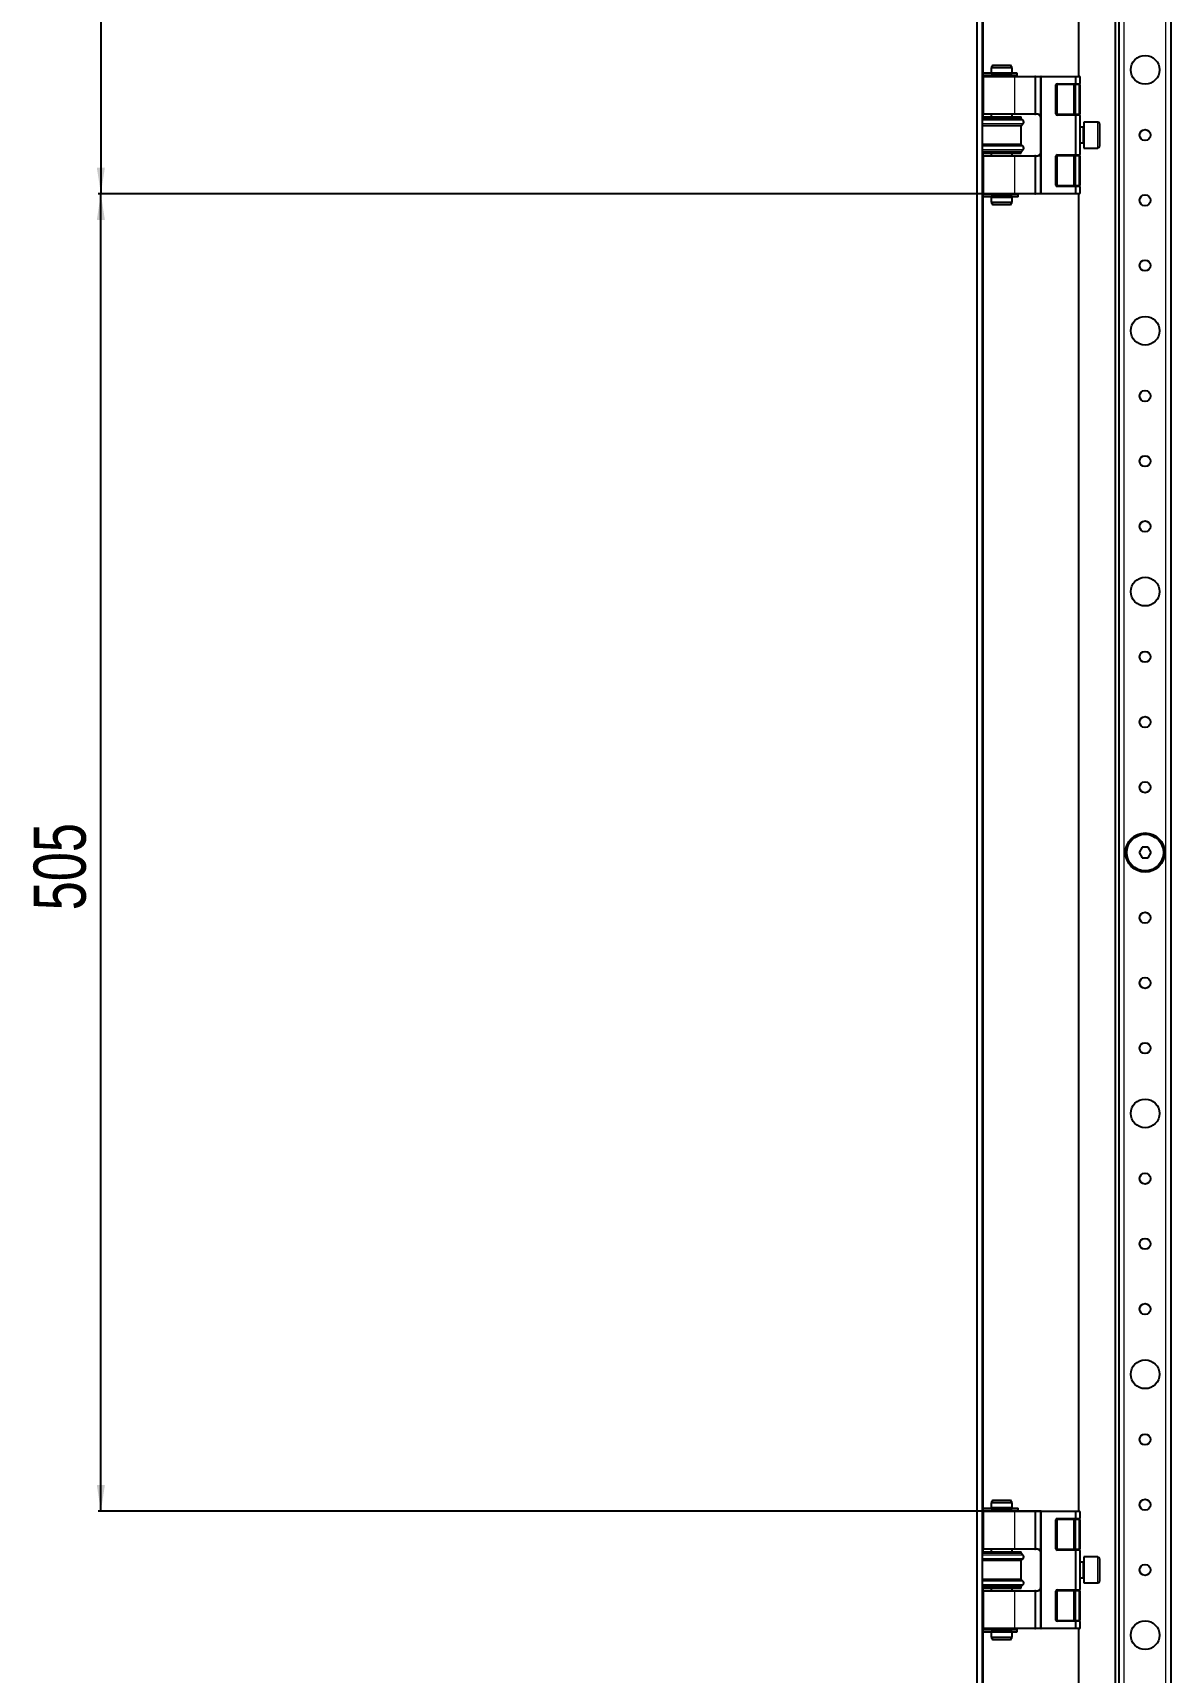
# Model space of a CAD drawing. Header units: millimetres. Extents: x -981 to 2790, y -1547 to 1219.
# Drawn here: x -981 to -545, y -535 to 93 of the extents above; entities that cross this region are included whole.
import ezdxf

# ---------------------------------------------------------------- set-up
doc = ezdxf.new("R2010")
doc.units = ezdxf.units.MM
doc.layers.add('FORMAT', color=7, linetype='Continuous')
doc.styles.add('SLDTEXTSTYLE0', font='TXT', dxfattribs={"width": 0.75})
doc.dimstyles.new('SLDDIMSTYLE0', dxfattribs={"dimtxt": 20, "dimasz": 10, "dimexe": 0, "dimexo": 0.0625, "dimgap": 5, "dimtad": 2, "dimdec": 1, "dimrnd": 1e-09, "dimzin": 12, "dimdsep": 46, "dimtxsty": 'SLDTEXTSTYLE0', "dimsah": 1, "dimcen": 0.09, "dimadec": 0, "dimazin": 3, "dimtfac": 1, "dimtofl": 0, "dimtmove": 0, "dimatfit": 3, "dimfxl": 0, "dimfrac": 2, "dimtolj": 1, "dimtzin": 12, "dimarcsym": 0})

# ---------------------------------------------------------------- blocks, each defined once
blk = doc.blocks.new('_D_6')
at = {"layer": 'FORMAT'}
for p, q in [((-616.75, 551.28), (-956.14, 551.28)), ((-955.14, 551.28), (-955.14, 31.28)), ((-605.14, 31.28), (-956.14, 31.28))]:
    blk.add_line(p, q, dxfattribs=at)
for points in [[(-955.14, 551.28), (-956.68, 541.28), (-953.6, 541.28)], [(-955.14, 31.28), (-953.6, 41.28), (-956.68, 41.28)]]:
    blk.add_solid(points, dxfattribs=at)
at = {"layer": 'FORMAT', "insert": (-980.92, 269.12), "char_height": 20, "attachment_point": 1, "rotation": 90, "style": 'SLDTEXTSTYLE0'}
blk.add_mtext('520', dxfattribs=at)
blk = doc.blocks.new('_D_7')
at = {"layer": 'FORMAT'}
for p, q in [((-594.75, 31.28), (-956.14, 31.28)), ((-955.14, -473.72), (-955.14, 31.28)), ((-594.75, -473.72), (-956.14, -473.72))]:
    blk.add_line(p, q, dxfattribs=at)
for points in [[(-955.14, 31.28), (-956.68, 21.28), (-953.6, 21.28)], [(-955.14, -473.72), (-953.6, -463.72), (-956.68, -463.72)]]:
    blk.add_solid(points, dxfattribs=at)
at = {"layer": 'FORMAT', "insert": (-980.92, -243.38), "char_height": 20, "attachment_point": 1, "rotation": 90, "style": 'SLDTEXTSTYLE0'}
blk.add_mtext('505', dxfattribs=at)

msp = doc.modelspace()

# ---------------------------------------------------------------- linework, layer by layer
at = {"color": 7, "linetype": 'Continuous', "lineweight": 25}
for p, q in [((-619.44, 656.28), (-619.44, -1098.72)), ((-617.44, 656.28), (-617.44, -1098.72)), ((-566.44, 624.78), (-566.44, -1067.22)), ((-564.94, -1038.72), (-564.94, 596.28)), ((-544.94, -1038.72), (-544.94, 596.28)), ((-580.44, 506.28), (-580.44, 76.28)), ((-617.09, 77.48), (-617.09, 76.58)), ((-604.1, 77.48), (-617.09, 77.48)), ((-604.1, 76.58), (-617.09, 76.58)), ((-616.94, 76.08), (-616.94, 61.98)), ((-616.74, 76.28), (-605.13, 76.28)), ((-613.36, 80.53), (-613.94, 79.53)), ((-613.94, 79.53), (-613.94, 77.53)), ((-610.47, 79.53), (-613.94, 79.53)), ((-613.94, 77.53), (-610.47, 77.53)), ((-613.94, 76.53), (-613.94, 76.28)), ((-613.94, 76.53), (-610.47, 76.53)), ((-613.44, 77.53), (-613.44, 77.48)), ((-613.44, 76.58), (-613.44, 76.53)), ((-613.36, 80.53), (-610.39, 80.53)), ((-605.94, 79.53), (-610.47, 79.53)), ((-610.47, 77.53), (-605.94, 77.53)), ((-610.47, 76.53), (-605.94, 76.53)), ((-610.39, 80.53), (-606.52, 80.53)), ((-605.94, 79.53), (-606.52, 80.53)), ((-606.44, 77.48), (-606.44, 77.53)), ((-606.44, 76.53), (-606.44, 76.58)), ((-605.94, 77.53), (-605.94, 79.53)), ((-605.94, 76.28), (-605.94, 76.53)), ((-605.13, 76.28), (-597.24, 76.28)), ((-604.02, 77.48), (-604.1, 77.48)), ((-604.02, 76.58), (-604.1, 76.58)), ((-604.02, 76.58), (-604.02, 77.48)), ((-604, 77.48), (-604.02, 77.48)), ((-604, 76.58), (-604.02, 76.58)), ((-604, 76.58), (-604, 77.48)), ((-596.96, 76.28), (-597.24, 76.28)), ((-596.96, 76.28), (-594.74, 76.28)), ((-594.94, 31.48), (-594.94, 76.08)), ((-594.74, 76.28), (-581.52, 76.28)), ((-581.52, 76.28), (-580.14, 76.28)), ((-581.44, 73.58), (-581.44, 76.08)), ((-579.94, 76.08), (-579.94, 73.58)), ((-588.94, 72.98), (-588.94, 61.88)), ((-581.56, 73.28), (-588.64, 73.28)), ((-581.94, 72.98), (-581.94, 61.88)), ((-580.24, 73.28), (-581.56, 73.28)), ((-579.94, 72.98), (-579.94, 73.58)), ((-579.94, 72.98), (-579.94, 61.88)), ((-617.44, 60.78), (-602.44, 60.78)), ((-602.44, 60.18), (-617.44, 60.18)), ((-602.44, 57.38), (-617.44, 57.38)), ((-605.13, 61.78), (-616.74, 61.78)), ((-613.94, 61.78), (-613.94, 60.78)), ((-605.94, 60.78), (-605.94, 61.78)), ((-597.24, 61.78), (-605.13, 61.78)), ((-602.44, 60.18), (-602.44, 60.78)), ((-601.74, 59.5), (-602.44, 60.18)), ((-602.44, 57.38), (-601.74, 58.07)), ((-602.44, 50.18), (-602.44, 57.38)), ((-597.24, 61.78), (-596.96, 61.78)), ((-596.44, 61.78), (-596.96, 61.78)), ((-588.64, 61.58), (-581.56, 61.58)), ((-581.56, 61.58), (-580.24, 61.58)), ((-581.44, 46.28), (-581.44, 61.28)), ((-579.94, 61.28), (-579.94, 61.88)), ((-579.94, 61.28), (-579.94, 46.28)), ((-578.69, 56.78), (-579.94, 56.78)), ((-573.04, 58.78), (-578.44, 58.78)), ((-578.44, 58.78), (-578.44, 48.78)), ((-572.44, 58.18), (-572.44, 49.38)), ((-579.94, 50.78), (-578.69, 50.78)), ((-602.44, 50.18), (-617.44, 50.18)), ((-602.44, 47.38), (-617.44, 47.38)), ((-617.44, 46.78), (-602.44, 46.78)), ((-616.94, 45.58), (-616.94, 31.48)), ((-616.74, 45.78), (-605.13, 45.78)), ((-613.94, 46.78), (-613.94, 45.78)), ((-605.94, 45.78), (-605.94, 46.78)), ((-605.13, 45.78), (-597.24, 45.78)), ((-601.74, 49.5), (-602.44, 50.18)), ((-602.44, 47.38), (-601.74, 48.07)), ((-602.44, 46.78), (-602.44, 47.38)), ((-596.96, 45.78), (-597.24, 45.78)), ((-596.96, 45.78), (-596.44, 45.78)), ((-588.94, 45.68), (-588.94, 34.58)), ((-581.56, 45.98), (-588.64, 45.98)), ((-581.94, 45.68), (-581.94, 34.58)), ((-580.24, 45.98), (-581.56, 45.98)), ((-579.94, 45.68), (-579.94, 46.28)), ((-579.94, 45.68), (-579.94, 34.58)), ((-578.44, 48.78), (-573.04, 48.78)), ((-588.64, 34.28), (-581.56, 34.28)), ((-581.56, 34.28), (-580.24, 34.28)), ((-581.44, 31.48), (-581.44, 33.98)), ((-579.94, 33.98), (-579.94, 34.58)), ((-579.94, 33.98), (-579.94, 31.48)), ((-617.09, 30.98), (-617.09, 30.08)), ((-603.62, 30.98), (-617.09, 30.98)), ((-603.62, 30.08), (-617.09, 30.08)), ((-605.13, 31.28), (-616.74, 31.28)), ((-613.94, 31.28), (-613.94, 31.03)), ((-613.94, 31.03), (-610.47, 31.03)), ((-613.94, 30.03), (-613.94, 28.03)), ((-613.94, 30.03), (-610.47, 30.03)), ((-613.94, 28.03), (-613.36, 27.03)), ((-613.94, 28.03), (-605.94, 28.03)), ((-613.44, 31.03), (-613.44, 30.98)), ((-613.44, 30.08), (-613.44, 30.03)), ((-606.52, 27.03), (-613.36, 27.03)), ((-610.47, 31.03), (-605.94, 31.03)), ((-610.47, 30.03), (-605.94, 30.03)), ((-606.52, 27.03), (-605.94, 28.03)), ((-606.44, 30.98), (-606.44, 31.03)), ((-606.44, 30.03), (-606.44, 30.08)), ((-605.94, 31.03), (-605.94, 31.28)), ((-605.94, 28.03), (-605.94, 30.03)), ((-597.24, 31.28), (-605.13, 31.28)), ((-603.57, 30.98), (-603.62, 30.98)), ((-603.57, 30.08), (-603.62, 30.08)), ((-603.57, 30.08), (-603.57, 30.98)), ((-597.24, 31.28), (-596.96, 31.28)), ((-594.74, 31.28), (-596.96, 31.28)), ((-581.52, 31.28), (-594.74, 31.28)), ((-580.14, 31.28), (-581.52, 31.28)), ((-580.44, 31.28), (-580.44, -473.72)), ((-556.09, -219.22), (-557.25, -221.22)), ((-553.78, -219.22), (-556.09, -219.22)), ((-552.63, -221.22), (-553.78, -219.22)), ((-557.25, -221.22), (-556.09, -223.22)), ((-556.09, -223.22), (-553.78, -223.22)), ((-553.78, -223.22), (-552.63, -221.22)), ((-613.36, -469.47), (-613.94, -470.47)), ((-613.94, -470.47), (-613.94, -472.47)), ((-610.47, -470.47), (-613.94, -470.47)), ((-613.36, -469.47), (-610.39, -469.47)), ((-605.94, -470.47), (-610.47, -470.47)), ((-610.39, -469.47), (-606.52, -469.47)), ((-605.94, -470.47), (-606.52, -469.47)), ((-605.94, -472.47), (-605.94, -470.47)), ((-617.09, -472.52), (-617.09, -473.42)), ((-617.09, -472.52), (-603.62, -472.52)), ((-617.09, -473.42), (-603.62, -473.42)), ((-616.94, -473.92), (-616.94, -488.02)), ((-616.74, -473.72), (-605.13, -473.72)), ((-605.94, -472.47), (-613.94, -472.47)), ((-613.94, -473.47), (-613.94, -473.72)), ((-605.94, -473.47), (-613.94, -473.47)), ((-613.44, -472.47), (-613.44, -472.52)), ((-613.44, -473.42), (-613.44, -473.47)), ((-606.44, -472.52), (-606.44, -472.47)), ((-606.44, -473.47), (-606.44, -473.42)), ((-605.94, -473.72), (-605.94, -473.47)), ((-605.13, -473.72), (-597.24, -473.72)), ((-603.62, -472.52), (-603.57, -472.52)), ((-603.62, -473.42), (-603.57, -473.42)), ((-603.57, -473.42), (-603.57, -472.52)), ((-596.96, -473.72), (-597.24, -473.72)), ((-596.96, -473.72), (-594.74, -473.72)), ((-594.94, -518.52), (-594.94, -473.92)), ((-594.74, -473.72), (-581.52, -473.72)), ((-588.94, -477.02), (-588.94, -488.12)), ((-581.56, -476.72), (-588.64, -476.72)), ((-581.94, -477.02), (-581.94, -488.12)), ((-580.24, -476.72), (-581.56, -476.72)), ((-581.52, -473.72), (-580.14, -473.72)), ((-581.44, -476.42), (-581.44, -473.92)), ((-579.94, -473.92), (-579.94, -476.42)), ((-579.94, -477.02), (-579.94, -476.42)), ((-579.94, -477.02), (-579.94, -488.12)), ((-617.44, -489.22), (-602.44, -489.22)), ((-602.44, -489.82), (-617.44, -489.82)), ((-605.13, -488.22), (-616.74, -488.22)), ((-613.94, -488.22), (-613.94, -489.22)), ((-605.94, -489.22), (-605.94, -488.22)), ((-597.24, -488.22), (-605.13, -488.22)), ((-602.44, -489.82), (-602.44, -489.22)), ((-601.74, -490.5), (-602.44, -489.82)), ((-597.24, -488.22), (-596.96, -488.22)), ((-596.44, -488.22), (-596.96, -488.22)), ((-588.64, -488.42), (-581.56, -488.42)), ((-581.56, -488.42), (-580.24, -488.42)), ((-581.44, -503.72), (-581.44, -488.72)), ((-579.94, -488.72), (-579.94, -488.12)), ((-579.94, -488.72), (-579.94, -503.72)), ((-602.44, -492.62), (-617.44, -492.62)), ((-602.44, -492.62), (-601.74, -491.93)), ((-602.44, -499.82), (-602.44, -492.62)), ((-578.69, -493.22), (-579.94, -493.22)), ((-573.04, -491.22), (-578.44, -491.22)), ((-578.44, -491.22), (-578.44, -496.22)), ((-578.44, -496.22), (-578.44, -501.22)), ((-572.44, -491.82), (-572.44, -496.22)), ((-572.44, -496.22), (-572.44, -500.62)), ((-602.44, -499.82), (-617.44, -499.82)), ((-602.44, -502.62), (-617.44, -502.62)), ((-601.74, -500.5), (-602.44, -499.82)), ((-602.44, -502.62), (-601.74, -501.93)), ((-602.44, -503.22), (-602.44, -502.62)), ((-579.94, -499.22), (-578.69, -499.22)), ((-578.44, -501.22), (-573.04, -501.22)), ((-617.44, -503.22), (-602.44, -503.22)), ((-616.94, -504.42), (-616.94, -518.52)), ((-616.74, -504.22), (-605.13, -504.22)), ((-613.94, -503.22), (-613.94, -504.22)), ((-605.94, -504.22), (-605.94, -503.22)), ((-605.13, -504.22), (-597.24, -504.22)), ((-596.96, -504.22), (-597.24, -504.22)), ((-596.96, -504.22), (-596.44, -504.22)), ((-588.94, -504.32), (-588.94, -515.42)), ((-581.56, -504.02), (-588.64, -504.02)), ((-581.94, -504.32), (-581.94, -515.42)), ((-580.24, -504.02), (-581.56, -504.02)), ((-579.94, -504.32), (-579.94, -503.72)), ((-579.94, -504.32), (-579.94, -515.42)), ((-617.09, -519.02), (-617.09, -519.92)), ((-617.09, -519.02), (-604.1, -519.02)), ((-617.09, -519.92), (-604.1, -519.92)), ((-605.13, -518.72), (-616.74, -518.72)), ((-613.94, -518.72), (-613.94, -518.97)), ((-605.94, -518.97), (-613.94, -518.97)), ((-613.94, -519.97), (-613.94, -521.97)), ((-605.94, -519.97), (-613.94, -519.97)), ((-613.44, -518.97), (-613.44, -519.02)), ((-613.44, -519.92), (-613.44, -519.97)), ((-606.44, -519.02), (-606.44, -518.97)), ((-606.44, -519.97), (-606.44, -519.92)), ((-605.94, -518.97), (-605.94, -518.72)), ((-605.94, -521.97), (-605.94, -519.97)), ((-597.24, -518.72), (-605.13, -518.72)), ((-604.1, -519.02), (-604.02, -519.02)), ((-604.1, -519.92), (-604.02, -519.92)), ((-604.02, -519.92), (-604.02, -519.02)), ((-604.02, -519.02), (-604, -519.02)), ((-604.02, -519.92), (-604, -519.92)), ((-604, -519.92), (-604, -519.02)), ((-597.24, -518.72), (-596.96, -518.72)), ((-594.74, -518.72), (-596.96, -518.72)), ((-581.52, -518.72), (-594.74, -518.72)), ((-588.64, -515.72), (-581.56, -515.72)), ((-581.56, -515.72), (-580.24, -515.72)), ((-580.14, -518.72), (-581.52, -518.72)), ((-581.44, -518.52), (-581.44, -516.02)), ((-580.44, -518.72), (-580.44, -948.72)), ((-579.94, -516.02), (-579.94, -515.42)), ((-579.94, -516.02), (-579.94, -518.52)), ((-613.94, -521.97), (-613.36, -522.97)), ((-613.94, -521.97), (-605.94, -521.97)), ((-606.52, -522.97), (-613.36, -522.97)), ((-606.52, -522.97), (-605.94, -521.97))]:
    msp.add_line(p, q, dxfattribs=at)
at = {"color": 8, "linetype": 'Continuous', "lineweight": 18}
for p, q in [((-562.94, -1038.72), (-562.94, 596.28)), ((-546.94, -1038.72), (-546.94, 596.28)), ((-616.84, 77.48), (-616.84, 505.08)), ((-604.99, 76.08), (-616.94, 76.08)), ((-616.84, 76.26), (-616.84, 76.58)), ((-604.99, 76.08), (-604.99, 61.98)), ((-597.1, 76.08), (-604.99, 76.08)), ((-604.1, 76.58), (-604.1, 77.48)), ((-597.1, 61.98), (-597.1, 76.08)), ((-596.96, 76.08), (-597.1, 76.08)), ((-596.96, 76.08), (-596.96, 76.28)), ((-596.96, 76.08), (-596.96, 61.98)), ((-594.94, 76.08), (-596.96, 76.08)), ((-594.94, 76.08), (-594.74, 76.08)), ((-594.74, 76.28), (-594.74, 76.08)), ((-594.74, 76.08), (-594.74, 31.48)), ((-581.44, 76.08), (-594.74, 76.08)), ((-579.94, 76.08), (-581.44, 76.08)), ((-589.24, 61.88), (-589.24, 72.98)), ((-589.24, 72.98), (-588.94, 72.98)), ((-588.94, 72.98), (-588.64, 72.98)), ((-588.64, 73.58), (-581.44, 73.58)), ((-588.64, 73.58), (-588.64, 73.28)), ((-588.64, 73.28), (-588.64, 72.98)), ((-582.24, 72.98), (-588.64, 72.98)), ((-588.64, 72.98), (-588.64, 61.88)), ((-582.24, 73.28), (-582.24, 72.98)), ((-582.24, 72.98), (-581.94, 72.98)), ((-582.24, 61.88), (-582.24, 72.98)), ((-581.94, 72.98), (-581.64, 72.98)), ((-581.64, 73.28), (-581.64, 72.98)), ((-580.24, 72.98), (-581.64, 72.98)), ((-581.64, 72.98), (-581.64, 61.88)), ((-581.44, 73.58), (-579.94, 73.58)), ((-580.24, 73.28), (-580.24, 72.98)), ((-579.94, 72.98), (-580.24, 72.98)), ((-580.24, 61.88), (-580.24, 72.98)), ((-601.74, 59.5), (-617.44, 59.5)), ((-601.74, 58.07), (-617.44, 58.07)), ((-616.94, 61.98), (-604.99, 61.98)), ((-616.84, 60.78), (-616.84, 61.81)), ((-604.99, 61.98), (-597.1, 61.98)), ((-596.96, 61.98), (-597.1, 61.98)), ((-596.96, 61.78), (-596.96, 61.98)), ((-596.96, 61.98), (-596.44, 61.98)), ((-596.44, 61.78), (-596.44, 61.98)), ((-588.94, 61.88), (-589.24, 61.88)), ((-588.64, 61.88), (-588.94, 61.88)), ((-588.64, 61.88), (-582.24, 61.88)), ((-588.64, 61.88), (-588.64, 61.58)), ((-588.64, 61.58), (-588.64, 61.28)), ((-581.44, 61.28), (-588.64, 61.28)), ((-582.24, 61.88), (-582.24, 61.58)), ((-581.94, 61.88), (-582.24, 61.88)), ((-581.64, 61.88), (-581.94, 61.88)), ((-581.64, 61.88), (-580.24, 61.88)), ((-581.64, 61.88), (-581.64, 61.58)), ((-579.94, 61.28), (-581.44, 61.28)), ((-580.24, 61.88), (-580.24, 61.58)), ((-580.24, 61.88), (-579.94, 61.88)), ((-578.69, 53.78), (-578.69, 56.78)), ((-573.04, 48.78), (-573.04, 58.78)), ((-578.69, 50.78), (-578.69, 53.78)), ((-601.74, 49.5), (-617.44, 49.5)), ((-601.74, 48.07), (-617.44, 48.07)), ((-604.99, 45.58), (-616.94, 45.58)), ((-616.84, 45.76), (-616.84, 46.78)), ((-604.99, 45.58), (-604.99, 31.48)), ((-597.1, 45.58), (-604.99, 45.58)), ((-597.1, 31.48), (-597.1, 45.58)), ((-597.1, 45.58), (-596.96, 45.58)), ((-596.96, 45.58), (-596.96, 45.78)), ((-596.96, 45.58), (-596.96, 31.48)), ((-596.44, 45.58), (-596.96, 45.58)), ((-596.44, 45.58), (-596.44, 45.78)), ((-589.24, 34.58), (-589.24, 45.68)), ((-589.24, 45.68), (-588.94, 45.68)), ((-588.94, 45.68), (-588.64, 45.68)), ((-588.64, 46.28), (-581.44, 46.28)), ((-588.64, 45.98), (-588.64, 46.28)), ((-588.64, 45.98), (-588.64, 45.68)), ((-582.24, 45.68), (-588.64, 45.68)), ((-588.64, 45.68), (-588.64, 34.58)), ((-582.24, 45.98), (-582.24, 45.68)), ((-582.24, 45.68), (-581.94, 45.68)), ((-582.24, 34.58), (-582.24, 45.68)), ((-581.94, 45.68), (-581.64, 45.68)), ((-581.64, 45.68), (-581.64, 45.98)), ((-580.24, 45.68), (-581.64, 45.68)), ((-581.64, 45.68), (-581.64, 34.58)), ((-581.44, 46.28), (-579.94, 46.28)), ((-580.24, 45.68), (-580.24, 45.98)), ((-580.24, 45.68), (-579.94, 45.68)), ((-580.24, 34.58), (-580.24, 45.68)), ((-616.94, 31.48), (-604.99, 31.48)), ((-604.99, 31.48), (-597.1, 31.48)), ((-597.1, 31.48), (-596.96, 31.48)), ((-596.96, 31.28), (-596.96, 31.48)), ((-596.96, 31.48), (-594.94, 31.48)), ((-594.74, 31.48), (-594.94, 31.48)), ((-594.74, 31.48), (-581.44, 31.48)), ((-594.74, 31.48), (-594.74, 31.28)), ((-589.24, 34.58), (-588.94, 34.58)), ((-588.94, 34.58), (-588.64, 34.58)), ((-588.64, 34.58), (-582.24, 34.58)), ((-588.64, 34.58), (-588.64, 34.28)), ((-588.64, 33.98), (-588.64, 34.28)), ((-581.44, 33.98), (-588.64, 33.98)), ((-582.24, 34.58), (-582.24, 34.28)), ((-582.24, 34.58), (-581.94, 34.58)), ((-581.94, 34.58), (-581.64, 34.58)), ((-581.64, 34.28), (-581.64, 34.58)), ((-581.64, 34.58), (-580.24, 34.58)), ((-579.94, 33.98), (-581.44, 33.98)), ((-581.44, 31.48), (-579.94, 31.48)), ((-580.24, 34.28), (-580.24, 34.58)), ((-580.24, 34.58), (-579.94, 34.58)), ((-616.84, 30.98), (-616.84, 31.31)), ((-616.84, -472.52), (-616.84, 30.08)), ((-603.62, 30.08), (-603.62, 30.98)), ((-604.99, -473.92), (-616.94, -473.92)), ((-616.84, -473.74), (-616.84, -473.42)), ((-604.99, -473.92), (-604.99, -488.02)), ((-597.1, -473.92), (-604.99, -473.92)), ((-603.62, -472.52), (-603.62, -473.42)), ((-597.1, -488.02), (-597.1, -473.92)), ((-596.96, -473.92), (-597.1, -473.92)), ((-596.96, -473.92), (-596.96, -473.72)), ((-596.96, -473.92), (-596.96, -488.02)), ((-594.94, -473.92), (-596.96, -473.92)), ((-594.94, -473.92), (-594.74, -473.92)), ((-594.74, -473.72), (-594.74, -473.92)), ((-594.74, -473.92), (-594.74, -518.52)), ((-581.44, -473.92), (-594.74, -473.92)), ((-589.24, -488.12), (-589.24, -477.02)), ((-589.24, -477.02), (-588.94, -477.02)), ((-588.94, -477.02), (-588.64, -477.02)), ((-588.64, -476.42), (-581.44, -476.42)), ((-588.64, -476.42), (-588.64, -476.72)), ((-588.64, -476.72), (-588.64, -477.02)), ((-582.24, -477.02), (-588.64, -477.02)), ((-588.64, -477.02), (-588.64, -488.12)), ((-582.24, -476.72), (-582.24, -477.02)), ((-582.24, -477.02), (-581.94, -477.02)), ((-582.24, -488.12), (-582.24, -477.02)), ((-581.94, -477.02), (-581.64, -477.02)), ((-581.64, -476.72), (-581.64, -477.02)), ((-580.24, -477.02), (-581.64, -477.02)), ((-581.64, -477.02), (-581.64, -488.12)), ((-579.94, -473.92), (-581.44, -473.92)), ((-581.44, -476.42), (-579.94, -476.42)), ((-580.24, -476.72), (-580.24, -477.02)), ((-579.94, -477.02), (-580.24, -477.02)), ((-580.24, -488.12), (-580.24, -477.02)), ((-616.94, -488.02), (-604.99, -488.02)), ((-616.84, -489.22), (-616.84, -488.19)), ((-604.99, -488.02), (-597.1, -488.02)), ((-596.96, -488.02), (-597.1, -488.02)), ((-596.96, -488.22), (-596.96, -488.02)), ((-596.96, -488.02), (-596.44, -488.02)), ((-596.44, -488.22), (-596.44, -488.02)), ((-588.94, -488.12), (-589.24, -488.12)), ((-588.64, -488.12), (-588.94, -488.12)), ((-588.64, -488.12), (-582.24, -488.12)), ((-588.64, -488.12), (-588.64, -488.42)), ((-588.64, -488.42), (-588.64, -488.72)), ((-581.44, -488.72), (-588.64, -488.72)), ((-582.24, -488.12), (-582.24, -488.42)), ((-581.94, -488.12), (-582.24, -488.12)), ((-581.64, -488.12), (-581.94, -488.12)), ((-581.64, -488.12), (-580.24, -488.12)), ((-581.64, -488.12), (-581.64, -488.42)), ((-579.94, -488.72), (-581.44, -488.72)), ((-580.24, -488.12), (-580.24, -488.42)), ((-580.24, -488.12), (-579.94, -488.12)), ((-601.74, -490.5), (-617.44, -490.5)), ((-601.74, -491.93), (-617.44, -491.93)), ((-578.69, -499.22), (-578.69, -493.22)), ((-573.04, -496.22), (-573.04, -491.22)), ((-573.04, -501.22), (-573.04, -496.22)), ((-601.74, -500.5), (-617.44, -500.5)), ((-601.74, -501.93), (-617.44, -501.93)), ((-604.99, -504.42), (-616.94, -504.42)), ((-616.84, -504.24), (-616.84, -503.22)), ((-604.99, -504.42), (-604.99, -518.52)), ((-597.1, -504.42), (-604.99, -504.42)), ((-597.1, -518.52), (-597.1, -504.42)), ((-597.1, -504.42), (-596.96, -504.42)), ((-596.96, -504.42), (-596.96, -504.22)), ((-596.96, -504.42), (-596.96, -518.52)), ((-596.44, -504.42), (-596.96, -504.42)), ((-596.44, -504.42), (-596.44, -504.22)), ((-589.24, -515.42), (-589.24, -504.32)), ((-589.24, -504.32), (-588.94, -504.32)), ((-588.94, -504.32), (-588.64, -504.32)), ((-588.64, -503.72), (-581.44, -503.72)), ((-588.64, -504.02), (-588.64, -503.72)), ((-588.64, -504.02), (-588.64, -504.32)), ((-582.24, -504.32), (-588.64, -504.32)), ((-588.64, -504.32), (-588.64, -515.42)), ((-582.24, -504.02), (-582.24, -504.32)), ((-582.24, -504.32), (-581.94, -504.32)), ((-582.24, -515.42), (-582.24, -504.32)), ((-581.94, -504.32), (-581.64, -504.32)), ((-581.64, -504.32), (-581.64, -504.02)), ((-580.24, -504.32), (-581.64, -504.32)), ((-581.64, -504.32), (-581.64, -515.42)), ((-581.44, -503.72), (-579.94, -503.72)), ((-580.24, -504.32), (-580.24, -504.02)), ((-580.24, -504.32), (-579.94, -504.32)), ((-580.24, -515.42), (-580.24, -504.32)), ((-616.94, -518.52), (-604.99, -518.52)), ((-616.84, -519.02), (-616.84, -518.69)), ((-616.84, -947.52), (-616.84, -519.92)), ((-604.99, -518.52), (-597.1, -518.52)), ((-604.1, -519.02), (-604.1, -519.92)), ((-597.1, -518.52), (-596.96, -518.52)), ((-596.96, -518.72), (-596.96, -518.52)), ((-596.96, -518.52), (-594.94, -518.52)), ((-594.74, -518.52), (-594.94, -518.52)), ((-594.74, -518.52), (-581.44, -518.52)), ((-594.74, -518.52), (-594.74, -518.72)), ((-589.24, -515.42), (-588.94, -515.42)), ((-588.94, -515.42), (-588.64, -515.42)), ((-588.64, -515.42), (-582.24, -515.42)), ((-588.64, -515.42), (-588.64, -515.72)), ((-588.64, -516.02), (-588.64, -515.72)), ((-581.44, -516.02), (-588.64, -516.02)), ((-582.24, -515.42), (-582.24, -515.72)), ((-582.24, -515.42), (-581.94, -515.42)), ((-581.94, -515.42), (-581.64, -515.42)), ((-581.64, -515.72), (-581.64, -515.42)), ((-581.64, -515.42), (-580.24, -515.42)), ((-579.94, -516.02), (-581.44, -516.02)), ((-581.44, -518.52), (-579.94, -518.52)), ((-580.24, -515.72), (-580.24, -515.42)), ((-580.24, -515.42), (-579.94, -515.42))]:
    msp.add_line(p, q, dxfattribs=at)
at = {"color": 7, "linetype": 'Continuous', "lineweight": 25}
for centre, radius in [((-554.94, 78.78), 5.5), ((-554.94, 53.78), 2.1), ((-554.94, 28.78), 2.1), ((-554.94, 3.78), 2.1), ((-554.94, -21.22), 5.5), ((-554.94, -46.22), 2.1), ((-554.94, -71.22), 2.1), ((-554.94, -96.22), 2.1), ((-554.94, -121.22), 5.5), ((-554.94, -146.22), 2.1), ((-554.94, -171.22), 2.1), ((-554.94, -196.22), 2.1), ((-554.94, -221.22), 7.5), ((-554.94, -221.22), 7), ((-554.94, -246.22), 2.1), ((-554.94, -271.22), 2.1), ((-554.94, -296.22), 2.1), ((-554.94, -321.22), 5.5), ((-554.94, -346.22), 2.1), ((-554.94, -371.22), 2.1), ((-554.94, -396.22), 2.1), ((-554.94, -421.22), 5.5), ((-554.94, -446.22), 2.1), ((-554.94, -471.22), 2.1), ((-554.94, -496.22), 2.1), ((-554.94, -521.22), 5.5)]:
    msp.add_circle(centre, radius, dxfattribs=at)
for centre, radius, start, end in [((-616.74, 76.08), 0.2, 90, 180), ((-594.74, 76.08), 0.2, 90, 180), ((-580.14, 76.08), 0.2, 0, 90), ((-588.64, 72.98), 0.3, 90, 180), ((-581.64, 72.98), 0.3, 90, 180), ((-580.24, 73.58), 0.3, 270, 0), ((-616.74, 61.98), 0.2, 180, 270), ((-602.44, 58.78), 1, 314.427, 45.573), ((-596.44, 60.28), 1.5, 0, 90), ((-588.64, 61.88), 0.3, 180, 270), ((-581.64, 61.88), 0.3, 180, 270), ((-580.24, 61.28), 0.3, 0, 90), ((-578.69, 57.03), 0.25, 270, 360), ((-573.04, 58.18), 0.6, 360, 90), ((-578.69, 50.53), 0.25, 0, 90), ((-616.74, 45.58), 0.2, 90, 180), ((-602.44, 48.78), 1, 314.427, 45.573), ((-596.44, 47.28), 1.5, 270, 0), ((-588.64, 45.68), 0.3, 90, 180), ((-581.64, 45.68), 0.3, 90, 180), ((-580.24, 46.28), 0.3, 270, 0), ((-573.04, 49.38), 0.6, 270, 0), ((-616.74, 31.48), 0.2, 180, 270), ((-594.74, 31.48), 0.2, 180, 270), ((-588.64, 34.58), 0.3, 180, 270), ((-581.64, 34.58), 0.3, 180, 270), ((-580.24, 33.98), 0.3, 0, 90), ((-580.14, 31.48), 0.2, 270, 0), ((-616.74, -473.92), 0.2, 90, 180), ((-594.74, -473.92), 0.2, 90, 180), ((-588.64, -477.02), 0.3, 90, 180), ((-581.64, -477.02), 0.3, 90, 180), ((-580.24, -476.42), 0.3, 270, 0), ((-580.14, -473.92), 0.2, 0, 90), ((-616.74, -488.02), 0.2, 180, 270), ((-596.44, -489.72), 1.5, 0, 90), ((-588.64, -488.12), 0.3, 180, 270), ((-581.64, -488.12), 0.3, 180, 270), ((-580.24, -488.72), 0.3, 0, 90), ((-602.44, -491.22), 1, 314.427, 45.573), ((-578.69, -492.97), 0.25, 270, 360), ((-573.04, -491.82), 0.6, 360, 90), ((-602.44, -501.22), 1, 314.427, 45.573), ((-596.44, -502.72), 1.5, 270, 0), ((-578.69, -499.47), 0.25, 0, 90), ((-573.04, -500.62), 0.6, 270, 0), ((-616.74, -504.42), 0.2, 90, 180), ((-588.64, -504.32), 0.3, 90, 180), ((-581.64, -504.32), 0.3, 90, 180), ((-580.24, -503.72), 0.3, 270, 0), ((-616.74, -518.52), 0.2, 180, 270), ((-594.74, -518.52), 0.2, 180, 270), ((-588.64, -515.42), 0.3, 180, 270), ((-581.64, -515.42), 0.3, 180, 270), ((-580.24, -516.02), 0.3, 0, 90), ((-580.14, -518.52), 0.2, 270, 0)]:
    msp.add_arc(centre, radius, start, end, dxfattribs=at)
at = {"color": 8, "linetype": 'Continuous', "lineweight": 18}
for centre, radius, start, end in [((-605.17, 76.11), 0.179, 351.95053, 78.57825), ((-597.28, 76.11), 0.179, 351.95053, 78.57825), ((-588.64, 72.98), 0.6, 90, 180), ((-605.17, 61.96), 0.179, 281.42175, 8.04947), ((-597.28, 61.96), 0.179, 281.42175, 8.04947), ((-596.44, 60.28), 1.7, 28.07249, 90), ((-588.64, 61.88), 0.6, 180, 270), ((-605.17, 45.61), 0.179, 351.95053, 78.57825), ((-597.28, 45.61), 0.179, 351.95053, 78.57825), ((-596.44, 47.28), 1.7, 270, 331.92751), ((-588.64, 45.68), 0.6, 90, 180), ((-605.17, 31.46), 0.179, 281.42175, 8.04947), ((-597.28, 31.46), 0.179, 281.42175, 8.04947), ((-588.64, 34.58), 0.6, 180, 270), ((-605.17, -473.89), 0.179, 351.95053, 78.57825), ((-597.28, -473.89), 0.179, 351.95053, 78.57825), ((-588.64, -477.02), 0.6, 90, 180), ((-605.17, -488.04), 0.179, 281.42175, 8.04947), ((-597.28, -488.04), 0.179, 281.42175, 8.04947), ((-596.44, -489.72), 1.7, 28.07249, 90), ((-588.64, -488.12), 0.6, 180, 270), ((-605.17, -504.39), 0.179, 351.95053, 78.57825), ((-597.28, -504.39), 0.179, 351.95053, 78.57825), ((-596.44, -502.72), 1.7, 270, 331.92751), ((-588.64, -504.32), 0.6, 90, 180), ((-605.17, -518.54), 0.179, 281.42175, 8.04947), ((-597.28, -518.54), 0.179, 281.42175, 8.04947), ((-588.64, -515.42), 0.6, 180, 270)]:
    msp.add_arc(centre, radius, start, end, dxfattribs=at)
at = {"color": 7, "linetype": 'Continuous', "lineweight": 25}
for centre, major_axis, start_param, end_param in [((-581.52, 76.08), (0, 0.2), 4.712389, 6.283185), ((-581.56, 73.58), (0, 0.3), 3.141593, 4.712389), ((-581.56, 61.28), (0, 0.3), 4.712389, 6.283185), ((-581.56, 46.28), (0, 0.3), 3.141593, 4.712389), ((-581.56, 33.98), (0, 0.3), 4.712389, 6.283185), ((-581.52, 31.48), (0, 0.2), 3.141593, 4.712389), ((-581.56, -476.42), (0, 0.3), 3.141593, 4.712389), ((-581.52, -473.92), (0, 0.2), 4.712389, 6.283185), ((-581.56, -488.72), (0, 0.3), 4.712389, 6.283185), ((-581.56, -503.72), (0, 0.3), 3.141593, 4.712389), ((-581.56, -516.02), (0, 0.3), 4.712389, 6.283185), ((-581.52, -518.52), (0, 0.2), 3.141593, 4.712389)]:
    msp.add_ellipse(centre, major_axis=major_axis, ratio=0.414214, start_param=start_param, end_param=end_param, dxfattribs=at)

# ---------------------------------------------------------------- dimensions: what is measured, and where the dimension line sits
at = {"layer": 'FORMAT'}
for p1, p2, picture, middle in [((-616.74, 551.28), (-605.13, 31.28), '_D_6', (-955.14, 291.28)), ((-594.74, -473.72), (-594.74, 31.28), '_D_7', (-955.14, -221.22))]:
    dim = msp.add_linear_dim(base=(-955.14, 31.28), p1=p1, p2=p2, angle=90, dimstyle='SLDDIMSTYLE0', dxfattribs=at)
    dim.commit()
    dim.dimension.update_dxf_attribs({"geometry": picture, "text_midpoint": middle, "dimtype": 160})

doc.saveas('drawing.dxf')
